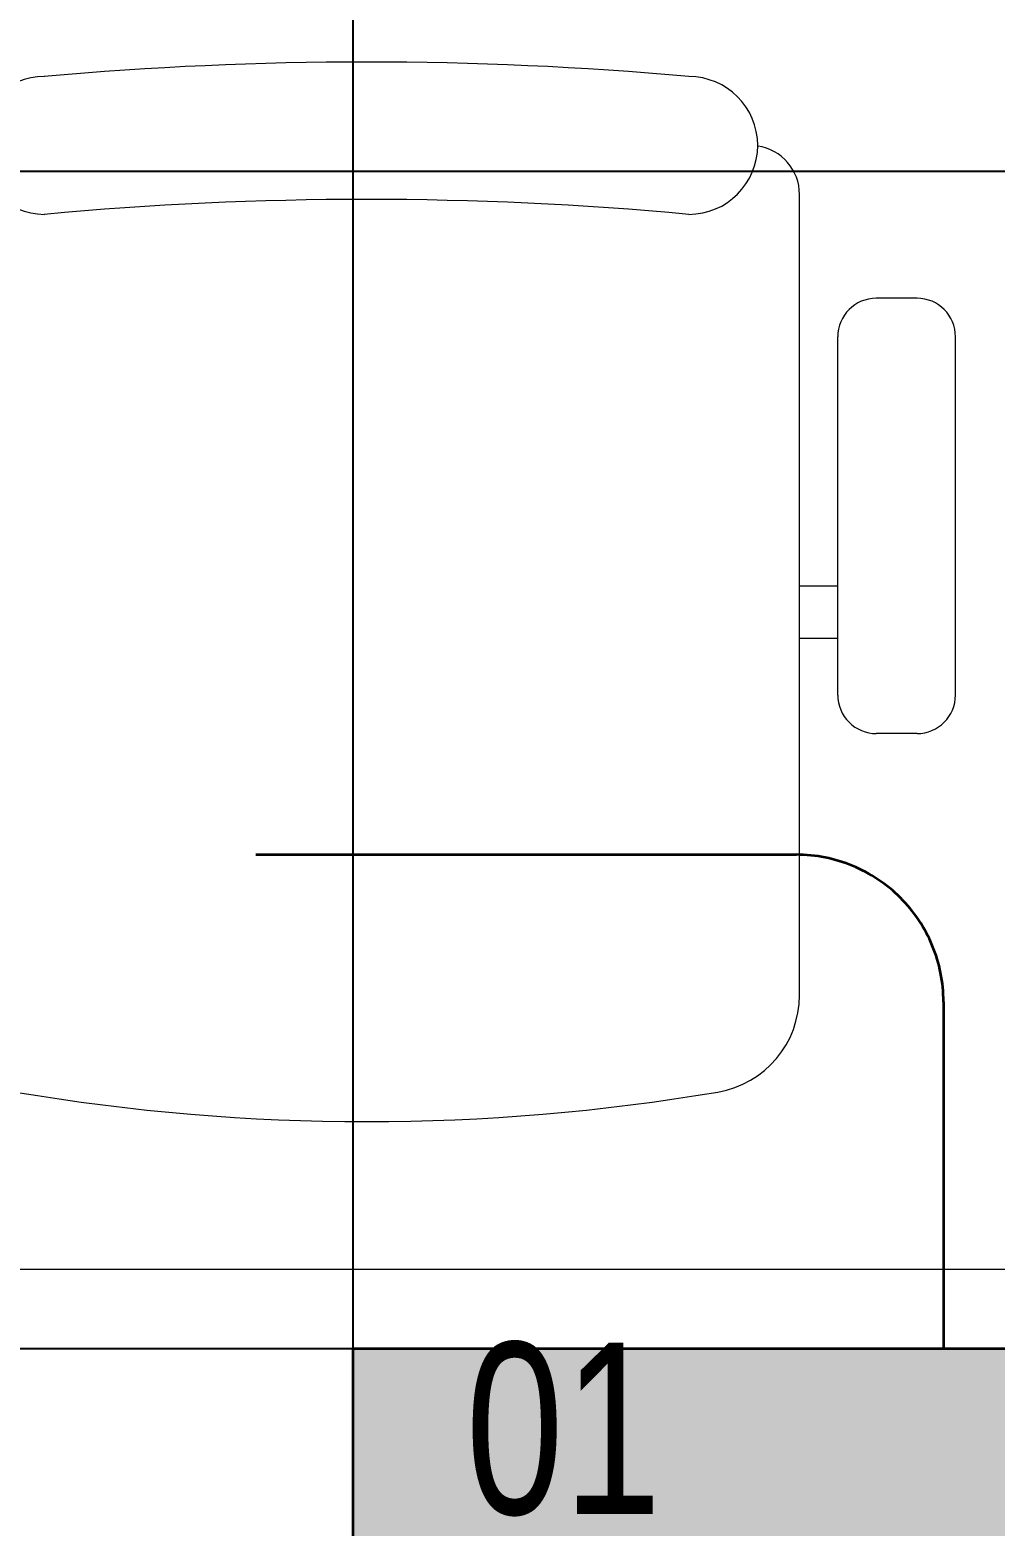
# Model space of a CAD drawing. Header units: inches. Extents: x -12418 to 183584, y -29325 to 19878.
# Drawn here: x 43635 to 44127, y -3691 to -2928 of the extents above; entities that cross this region are included whole.
import ezdxf
from ezdxf.enums import TextEntityAlignment as Align

# ---------------------------------------------------------------- set-up
doc = ezdxf.new("R2010")
doc.units = ezdxf.units.IN
doc.header["$LTSCALE"] = 25
doc.header["$MEASUREMENT"] = 0
doc.linetypes.add('DASHDOT', pattern=[25.4, 12.7, -6.35, 0, -6.35])
doc.layers.get('0').update_dxf_attribs({"color": 8})
for name, color, linetype, lineweight in [('00-Ground Floor$0$72_EGR_EQP_TAG', 142, 'Continuous', 5), ('00-Ground Floor$0$LOADING', 253, 'Continuous', 5), ('E-LITE-CIRC-NUMB', 6, 'Continuous', 25), ('E-LITE-CLNG', 150, 'Continuous', 35), ('E-LITE-CLNG-CNDT', 6, 'DASHDOT', 35), ('E-LITE-CTRL', 6, 'Continuous', 25), ('E-LITE-IDEN', 6, 'Continuous', 25)]:
    doc.layers.add(name, color=color, linetype=linetype, lineweight=lineweight)
doc.layers.add('00-Ground Floor$0$False Ceiling', color=251, linetype='Continuous')
doc.styles.add('00-Ground Floor$0$X3G_ENTITY_257CFD', font='swisscl.ttf', dxfattribs={"height": 200})
doc.styles.add('DC_Simplex', font='SIMPLEX.shx', dxfattribs={"width": 0.7})

# ---------------------------------------------------------------- blocks, each defined once
blk = doc.blocks.new('00-Ground Floor$0$GF21043-P')
at = {"color": 0}
blk.add_line((-0.8, 0), (0.8, 0), dxfattribs=at)
blk = doc.blocks.new('00-Ground Floor$0$GF21018-P')
at = {"color": 0}
for p, q in [((-0.2207, 0.47563), (-0.2207, 0.0675)), ((-0.2806, 0.34221), (-0.25983, 0.34221)), ((-0.30021, 0.32259), (-0.30021, 0.14)), ((-0.24021, 0.32259), (-0.24021, 0.14)), ((-0.24021, 0.29372), (-0.2207, 0.29372)), ((-0.24021, 0.26708), (-0.2207, 0.26708)), ((-0.2806, 0.12039), (-0.25983, 0.12039))]:
    blk.add_line(p, q, dxfattribs=at)
for centre, radius, start, end in [((-0.0001, -0.52948), 1.06948, 80.36712, 99.63288), ((-0.1707, 0.47563), 0.05, 99.63288, 180), ((-0.2806, 0.32259), 0.01962, 90, 180), ((-0.25983, 0.32259), 0.01962, 360, 90), ((-0.2806, 0.14), 0.01962, 180, 270), ((-0.25983, 0.14), 0.01962, 270, 360), ((-0.16429, 0.0425), 0.03511, 90, 270), ((0, 1.84674), 1.77674, 264.69456, 275.30527), ((0.16409, 0.0425), 0.03511, 270, 90), ((-0.1957, 0.0675), 0.025, 180, 261.47208), ((0, 1.83136), 1.83136, 264.85322, 275.14698)]:
    blk.add_arc(centre, radius, start, end, dxfattribs=at)
blk = doc.blocks.new('00-Ground Floor$0$A$Ce9e1c4c3')
at = {"layer": '00-Ground Floor$0$False Ceiling', "color": 254, "linetype": 'Continuous'}
for p, q in [((-56200, -6847.43), (-56200, -2847.43)), ((-58200.95, -3000), (-54817.07, -3000)), ((-58200.95, -3600), (-54817.07, -3600))]:
    blk.add_line(p, q, dxfattribs=at)
blk = doc.blocks.new('00-Ground Floor')
at = {"layer": '00-Ground Floor$0$False Ceiling', "color": 254}
blk.add_blockref('00-Ground Floor$0$A$Ce9e1c4c3', (100000, 0), dxfattribs=at)
at = {"layer": '00-Ground Floor$0$LOADING', "extrusion": (2.24021e-05, 7.77426e-06, 1), "xscale": 1000, "yscale": 1000, "zscale": 1000, "rotation": 179.9985892349695}
blk.add_blockref('00-Ground Floor$0$GF21018-P', (43806.88, -2944.39, 0.93), dxfattribs=at)
at = {"layer": '00-Ground Floor$0$LOADING', "extrusion": (2.24019e-05, 2.34868e-18, 1), "xscale": 1000, "yscale": 1000, "zscale": 1000, "rotation": 180}
blk.add_blockref('00-Ground Floor$0$GF21043-P', (44126.67, -3559.76, 0.96), dxfattribs=at)
at = {"layer": '00-Ground Floor$0$72_EGR_EQP_TAG', "insert": (43907.32, -3596.97, -0.03), "char_height": 87.473, "attachment_point": 2, "style": '00-Ground Floor$0$X3G_ENTITY_257CFD'}
blk.add_mtext('01', dxfattribs=at)
blk = doc.blocks.new('*U230')
h = blk.add_hatch(color=254)
h.dxf.hatch_style = 1
h.paths.add_polyline_path([(-300, 300), (-300, -300), (300, -300), (300, 300)])
edge = h.paths.add_edge_path(flags=16)
edge.add_arc((0, 0), 45, 0, 360)
blk.add_lwpolyline([(-300, 300), (-300, -300), (300, -300), (300, 300)], close=True)
at = {"layer": 'E-LITE-CIRC-NUMB', "style": 'DC_Simplex', "width": 0.7, "flags": 8}
blk.add_attdef('CIRCUIT', text='', height=200, rotation=0, dxfattribs=at).set_placement((-473.9, 300), align=Align.RIGHT)
at = {"layer": 'E-LITE-CTRL', "style": 'DC_Simplex', "width": 0.7, "flags": 8}
blk.add_attdef('CONTROL', (1118.9, -935), '', height=200, rotation=360, dxfattribs=at)
at = {"layer": 'E-LITE-IDEN', "style": 'DC_Simplex', "width": 0.7, "flags": 8}
blk.add_attdef('TYPE', (-114.57, 448.55), '', height=200, rotation=360, dxfattribs=at)

msp = doc.modelspace()

# ---------------------------------------------------------------- linework, layer by layer
at = {"layer": 'E-LITE-CLNG-CNDT', "color": 1, "elevation": 0}
msp.add_lwpolyline([(40500, -3600), (40500, -3423.34, -0.414214), (40575, -3348.34), (44025.97, -3348.34, -0.414214), (44100.97, -3423.34), (44100.97, -3600)], format="xyb", dxfattribs=at)

# ---------------------------------------------------------------- block references
at = {"layer": 'E-LITE-CLNG', "xscale": -1}
msp.add_blockref('*U230', (44100, -3900), dxfattribs=at)
at = {"layer": 'E-LITE-CLNG-CNDT', "color": 1}
msp.add_blockref('00-Ground Floor', (0, 0), dxfattribs=at)

doc.saveas('drawing.dxf')
